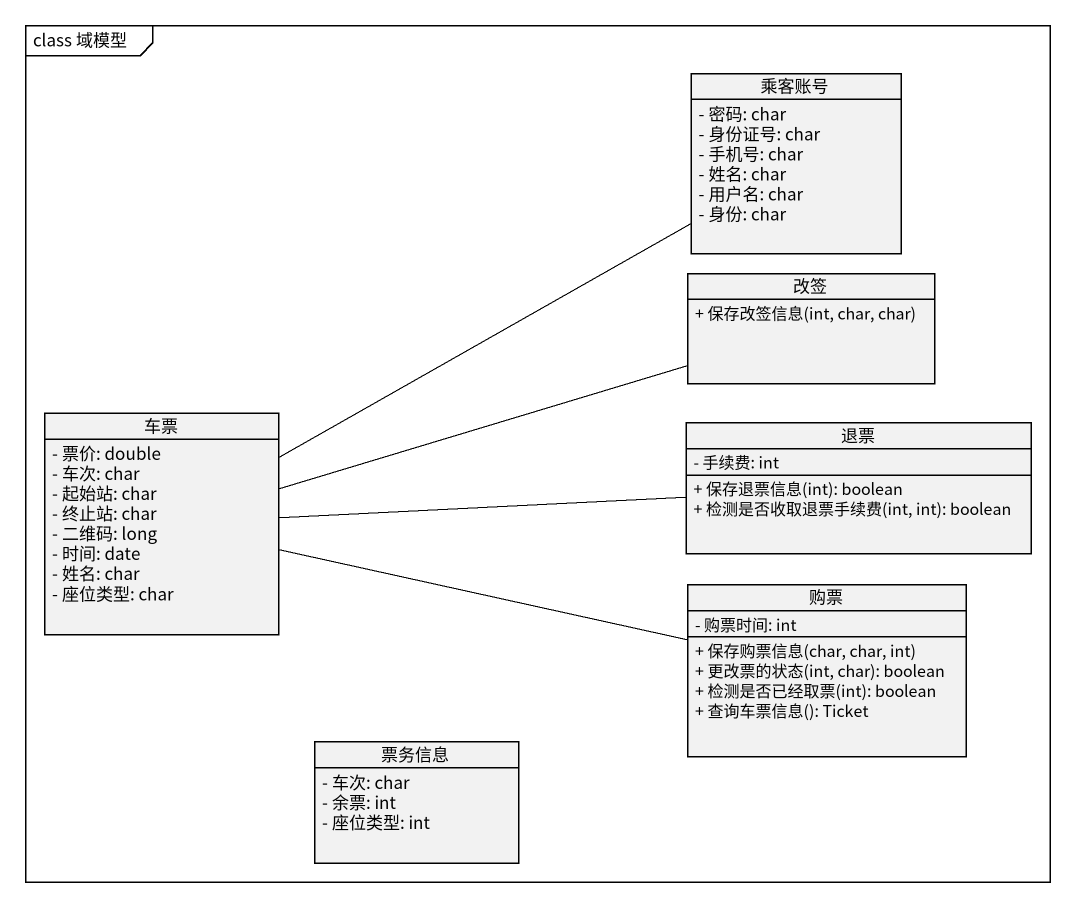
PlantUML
@startuml
mainframe class 域模型
hide circle
hide empty members
skinparam classAttributeIconSize 0
class 乘客账号 {
  - 密码: char
  - 身份证号: char
  - 手机号: char
  - 姓名: char
  - 用户名: char
  - 身份: char
}
class 改签 {
  + 保存改签信息(int, char, char)
}
class 车票 {
  - 票价: double
  - 车次: char
  - 起始站: char
  - 终止站: char
  - 二维码: long
  - 时间: date
  - 姓名: char
  - 座位类型: char
}
class 退票 {
  - 手续费: int
  + 保存退票信息(int): boolean
  + 检测是否收取退票手续费(int, int): boolean
}
class 购票 {
  - 购票时间: int
  + 保存购票信息(char, char, int)
  + 更改票的状态(int, char): boolean
  + 检测是否已经取票(int): boolean
  + 查询车票信息(): Ticket
}
class 票务信息 {
  - 车次: char
  - 余票: int
  - 座位类型: int
}
乘客账号 -left- 车票
车票 -right- 改签
退票 -left- 车票
购票 -left- 车票
@enduml
